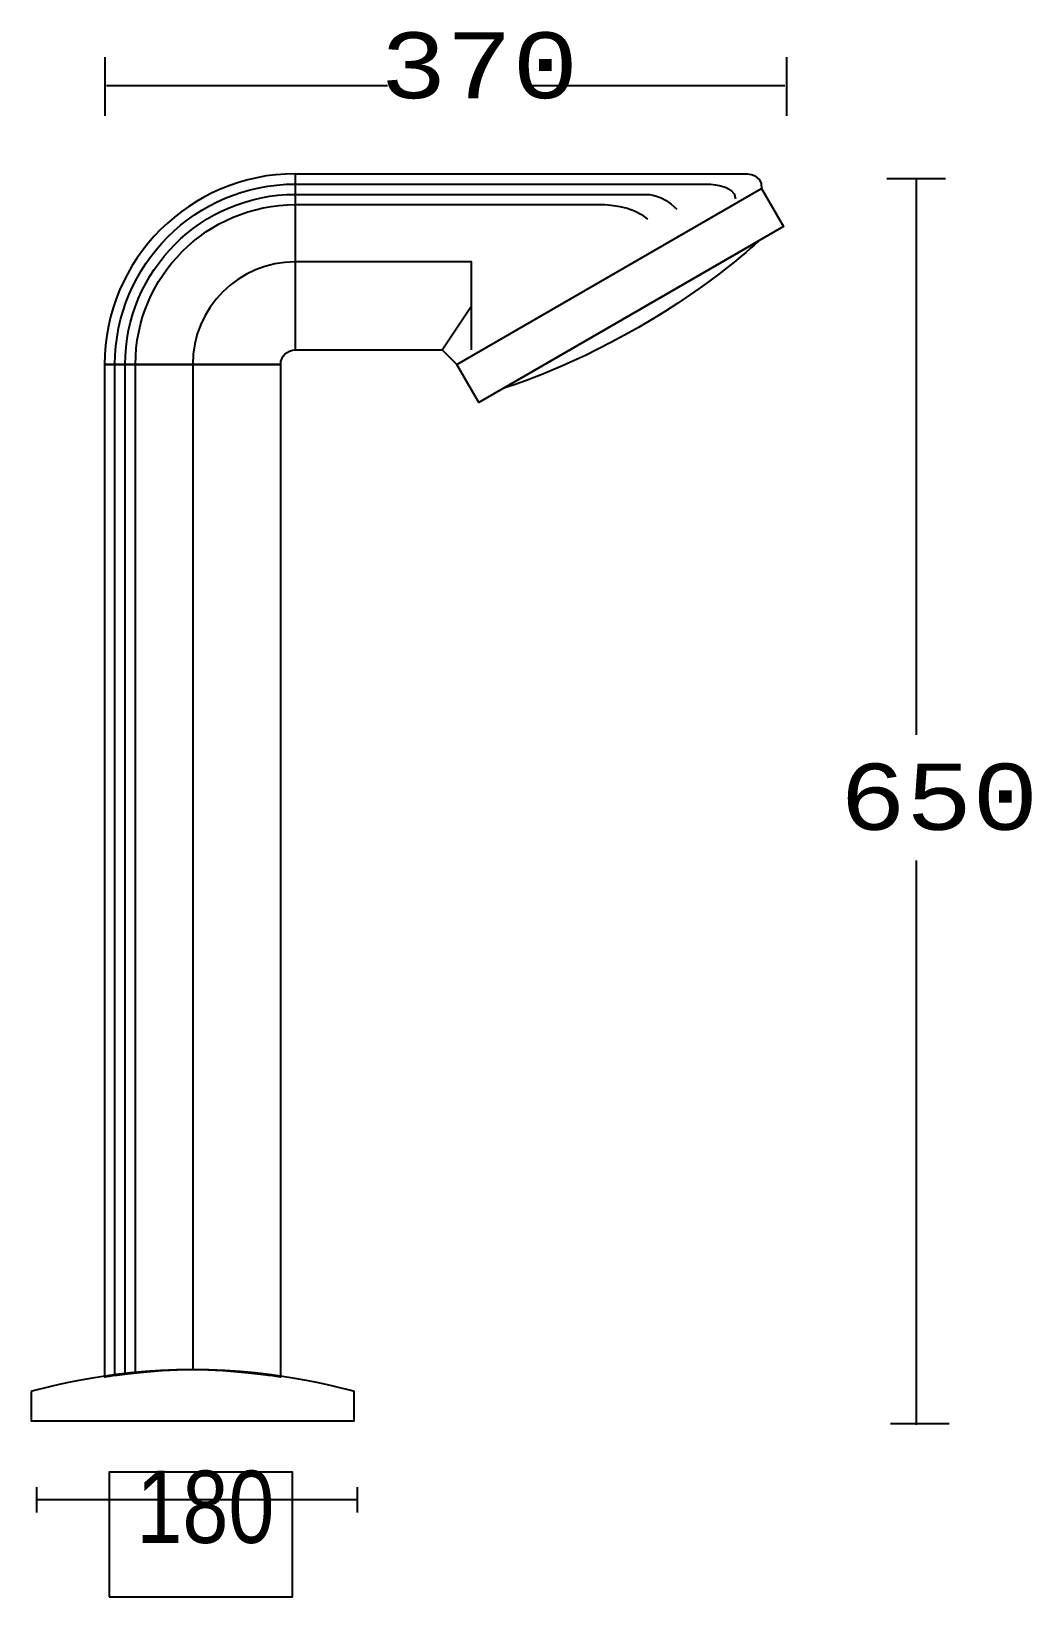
# Model space of a CAD drawing. Extents: x 0 to 148, y 0 to 232.
import ezdxf

# ---------------------------------------------------------------- set-up
doc = ezdxf.new("R2010")
doc.units = 0
doc.layers.add('LIVELLO_1', color=160, linetype='Continuous')
doc.styles.add('STD', font='txt')

# ---------------------------------------------------------------- blocks, each defined once
blk = doc.blocks.new('AI9-BLK1')
at = {"layer": 'LIVELLO_1', "color": 7}
for p, q in [((-60.57, 103.05), (-60.57, 111.73)), ((40.27, 103.06), (40.27, 111.74)), ((-18.81, 107.52), (-60.4, 107.52)), ((39.96, 107.52), (1.69, 107.52)), ((55.06, 93.81), (63.74, 93.81)), ((59.4, 93.81), (59.4, 11.49)), ((-32.45, 68.45), (-10.75, 68.45)), ((59.4, -7.09), (59.4, -90.55)), ((55.59, -90.33), (64.27, -90.33)), ((-70.75, -99.76), (-70.75, -103.53)), ((-23.32, -101.65), (-70.75, -101.65)), ((-23.32, -99.76), (-23.32, -103.53))]:
    blk.add_line(p, q, dxfattribs=at)
for points in [[(-8.58, 66.28), (36.52, 92.32), (39.77, 86.68), (-5.33, 60.64)], [(-60, -115.96), (-32.87, -115.96), (-32.87, -97.56), (-60, -97.56)]]:
    blk.add_lwpolyline(points, close=True, dxfattribs=at)
blk.add_lwpolyline([(-8.58, 66.28), (-10.75, 68.45), (-6.41, 74.96)], dxfattribs=at)
for points, knots in [([(-32.45, 68.45), (-33.65, 68.45), (-34.62, 67.48), (-34.62, 66.28), (-34.62, 66.28), (-60.66, 66.28), (-60.66, 66.28), (-60.66, 81.86), (-48.03, 94.49), (-32.45, 94.49), (-32.45, 94.49), (-32.45, 68.45), (-32.45, 68.45)], [0, 0, 0, 0, 1, 1, 1, 2, 2, 2, 3, 3, 3, 4, 4, 4, 4]), ([(-59.14, -83.02), (-59.14, -83.02), (-59.14, 66.28), (-59.14, 66.28), (-59.14, 81.02), (-47.19, 92.97), (-32.45, 92.97)], [0, 0, 0, 0, 1, 1, 1, 2, 2, 2, 2]), ([(-32.45, 94.49), (-32.45, 94.49), (34.35, 94.49), (34.35, 94.49), (34.35, 94.49), (36.52, 94.49), (36.52, 92.32)], [0, 0, 0, 0, 1, 1, 1, 2, 2, 2, 2]), ([(-32.45, 92.97), (-32.45, 92.97), (28.31, 92.97), (28.31, 92.97), (28.31, 92.97), (32.65, 92.97), (32.65, 90.8)], [0, 0, 0, 0, 1, 1, 1, 2, 2, 2, 2]), ([(-57.62, -82.83), (-57.62, -82.83), (-57.62, 66.28), (-57.62, 66.28), (-57.62, 80.18), (-46.35, 91.45), (-32.45, 91.45)], [0, 0, 0, 0, 1, 1, 1, 2, 2, 2, 2]), ([(-32.45, 91.45), (-32.45, 91.45), (19.63, 91.45), (19.63, 91.45), (19.63, 91.45), (21.8, 91.45), (23.97, 89.28)], [0, 0, 0, 0, 1, 1, 1, 2, 2, 2, 2]), ([(-56.1, -82.64), (-56.1, -82.64), (-56.1, 66.28), (-56.1, 66.28), (-56.1, 79.34), (-45.51, 89.93), (-32.45, 89.93)], [0, 0, 0, 0, 1, 1, 1, 2, 2, 2, 2]), ([(-32.45, 89.93), (-32.45, 89.93), (13.12, 89.93), (13.12, 89.93), (13.12, 89.93), (17.46, 89.93), (19.63, 87.76)], [0, 0, 0, 0, 1, 1, 1, 2, 2, 2, 2]), ([(-1.57, 62.81), (-1.57, 62.81), (7.03, 65.27), (18.31, 71.78), (29.58, 78.29), (36.02, 84.51), (36.02, 84.51), (36.02, 84.51), (-1.57, 62.81), (-1.57, 62.81)], [0, 0, 0, 0, 1, 1, 1, 2, 2, 2, 3, 3, 3, 3]), ([(-6.41, 68.45), (-6.41, 68.45), (-6.41, 81.47), (-6.41, 81.47), (-6.41, 81.47), (-32.45, 81.47), (-32.45, 81.47), (-40.84, 81.47), (-47.64, 74.67), (-47.64, 66.28), (-47.64, 66.28), (-47.64, -82.36), (-47.64, -82.36)], [0, 0, 0, 0, 1, 1, 1, 2, 2, 2, 3, 3, 3, 4, 4, 4, 4]), ([(-60.66, 66.28), (-60.66, 66.28), (-34.62, 66.28), (-34.62, 66.28), (-34.62, 66.28), (-34.62, -83.44), (-34.62, -83.44), (-34.62, -83.44), (-41.86, -82.36), (-47.64, -82.36), (-53.53, -82.36), (-60.66, -83.44), (-60.66, -83.44), (-60.66, -83.44), (-60.66, 66.28), (-60.66, 66.28)], [0, 0, 0, 0, 1, 1, 1, 2, 2, 2, 3, 3, 3, 4, 4, 4, 5, 5, 5, 5]), ([(-71.51, -85.62), (-71.51, -85.62), (-60.66, -82.36), (-47.64, -82.36), (-34.62, -82.36), (-23.77, -85.62), (-23.77, -85.62), (-23.77, -85.62), (-23.77, -89.95), (-23.77, -89.95), (-23.77, -89.95), (-71.51, -89.95), (-71.51, -89.95), (-71.51, -89.95), (-71.51, -85.62), (-71.51, -85.62)], [0, 0, 0, 0, 1, 1, 1, 2, 2, 2, 3, 3, 3, 4, 4, 4, 5, 5, 5, 5])]:
    blk.add_open_spline(points, degree=3, knots=knots, dxfattribs=at)
at = {"layer": 'LIVELLO_1', "color": 7, "attachment_point": 1, "style": 'STD'}
for s, insert, char_height in [('\\fCourier|b0|i0;\\H9.7416;\\C7;370', (-19.88, 115.41), 9.7416), ('\\fCourier|b0|i0;\\H9.7816;\\C7;650', (48.06, 7.25), 9.7816), ('\\fArial Narrow|b0|i0;\\H10.6794;\\C7;180', (-55.96, -97.33), 10.6794)]:
    blk.add_mtext(s, dxfattribs=dict(at, insert=insert, char_height=char_height))

msp = doc.modelspace()

# ---------------------------------------------------------------- block references
at = {"layer": 'LIVELLO_1', "color": 7}
msp.add_blockref('AI9-BLK1', (71.726027, 116.008423), dxfattribs=at)

doc.saveas('drawing.dxf')
